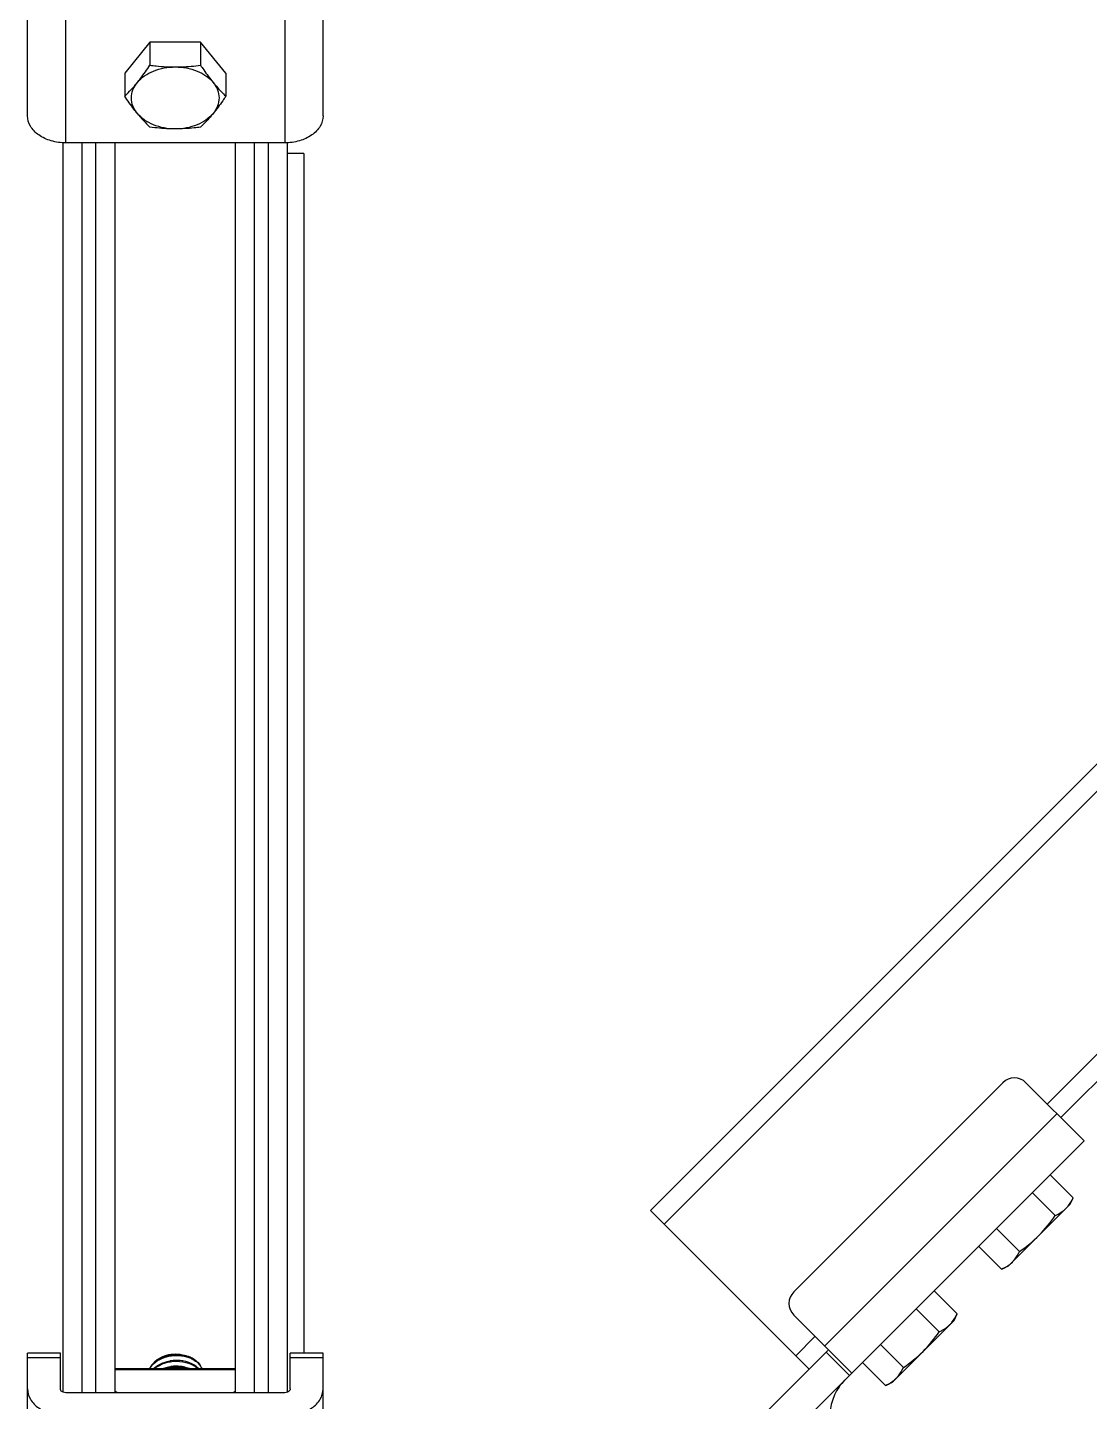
# Model space of a CAD drawing. Extents: x 1725261 to 1937680, y 860327 to 1571294.
# Drawn here: x 1850546 to 1852799, y 1212515 to 1215430 of the extents above; entities that cross this region are included whole.
import ezdxf

# ---------------------------------------------------------------- set-up
doc = ezdxf.new("R2010")
doc.units = 0
doc.header["$LTSCALE"] = 1000
doc.header["$MEASUREMENT"] = 0

msp = doc.modelspace()

# ---------------------------------------------------------------- linework, layer by layer
at = {"linetype": 'Continuous'}
for p, q in [((1855052.8, 1216104.9), (1851867.9, 1212920)), ((1855081.5, 1216076.1), (1851896.7, 1212891.3)), ((1850545.7, 1215242.4), (1850545.7, 1215811.2)), ((1851172.9, 1215242.4), (1851172.9, 1215811.2)), ((1850627, 1215184.9), (1850627, 1215708.7)), ((1851091.6, 1215679.2), (1851091.6, 1215184.9)), ((1850805.6, 1215398.5), (1850752, 1215332.8)), ((1850805.6, 1215398.5), (1850805.6, 1215349.6)), ((1850912.9, 1215398.5), (1850805.6, 1215398.5)), ((1850912.9, 1215398.5), (1850912.9, 1215349.6)), ((1850966.6, 1215332.8), (1850912.9, 1215398.5)), ((1850752, 1215332.8), (1850752, 1215283.9)), ((1850966.6, 1215332.8), (1850966.6, 1215283.9)), ((1854826.9, 1215263), (1852709.8, 1213145.9)), ((1854855.6, 1215234.2), (1852738.6, 1213117.2)), ((1850621.2, 1212534.7), (1850621.2, 1215184.9)), ((1851091.6, 1215184.9), (1850627, 1215184.9)), ((1850661.8, 1212533.5), (1850661.8, 1215184.9)), ((1850690.9, 1212533.5), (1850690.9, 1215184.9)), ((1850731.5, 1212533.5), (1850731.5, 1215184.9)), ((1850987.1, 1212533.5), (1850987.1, 1215184.9)), ((1851027.7, 1212533.5), (1851027.7, 1215184.9)), ((1851056.8, 1212533.5), (1851056.8, 1215184.9)), ((1851097.4, 1212534.7), (1851097.4, 1215184.9)), ((1851132.3, 1215162.3), (1851097.4, 1215162.3)), ((1851132.3, 1215162.3), (1851132.3, 1212617.6)), ((1852615.4, 1213191.1), (1852171.8, 1212747.5)), ((1852664.6, 1213191.1), (1852787.9, 1213067.9)), ((1852730.4, 1213125.4), (1852237.5, 1212632.6)), ((1852295, 1212575.1), (1852787.9, 1213067.9)), ((1852715.9, 1212995.9), (1852764.7, 1212947)), ((1852677.9, 1212958), (1852726.8, 1212909.1)), ((1852626.9, 1212801.8), (1852758.3, 1212933.2)), ((1852758.3, 1212933.2), (1852764.7, 1212947)), ((1852204.7, 1212583.3), (1851867.9, 1212920)), ((1852602.1, 1212882.1), (1852650.9, 1212833.2)), ((1852564.1, 1212844.2), (1852613, 1212795.3)), ((1852626.9, 1212801.8), (1852613, 1212795.3)), ((1852469.5, 1212749.5), (1852518.3, 1212700.6)), ((1852294.6, 1212575.5), (1852171.8, 1212698.3)), ((1852431.5, 1212711.6), (1852480.4, 1212662.7)), ((1852511.9, 1212686.8), (1852518.3, 1212700.6)), ((1852380.5, 1212555.3), (1852511.9, 1212686.8)), ((1852217, 1212653.1), (1852175.9, 1212612)), ((1852355.7, 1212635.7), (1852404.5, 1212586.8)), ((1850545.7, 1212048.9), (1850545.7, 1212617.6)), ((1850615.4, 1212617.6), (1850545.7, 1212617.6)), ((1850615.4, 1212607.4), (1850545.7, 1212607.4)), ((1850615.4, 1212541.7), (1850615.4, 1212617.6)), ((1851103.2, 1212541.7), (1851103.2, 1212617.6)), ((1851172.9, 1212617.6), (1851103.2, 1212617.6)), ((1851172.9, 1212607.4), (1851103.2, 1212607.4)), ((1851172.9, 1212048.9), (1851172.9, 1212617.6)), ((1852073.9, 1212452.4), (1852244.3, 1212622.9)), ((1852240.9, 1212619.5), (1852290.2, 1212570.2)), ((1850731.5, 1212584.5), (1850987.1, 1212584.5)), ((1850731.5, 1212582.8), (1850987.1, 1212582.8)), ((1852317.7, 1212597.7), (1852366.6, 1212548.9)), ((1852123.1, 1212403.2), (1852293.6, 1212573.6)), ((1852380.5, 1212555.3), (1852366.6, 1212548.9)), ((1851091.6, 1212533.5), (1850627, 1212533.5)), ((1850733.6, 1212535), (1850735, 1212533.5)), ((1850983.6, 1212533.5), (1850985, 1212535))]:
    msp.add_line(p, q, dxfattribs=at)
for centre, radius, start, end in [((1850519.4, 1215524.9), 334.9, 313.9914, 320.7735), ((1851038.2, 1215459.2), 334.9, 219.2265, 226.0086), ((1852640, 1213166.4), 34.8, 45, 135), ((1852196.5, 1212722.9), 34.8, 135, 225), ((1850864.5, 1212545), 68.9, 69.4703, 74.8773), ((1850865.4, 1212546), 66.1, 69.6939, 69.8962), ((1850866.4, 1212548.5), 63.5, 65.0364, 69.7243), ((1850861.8, 1212535), 67.1, 100.3047, 102.2499), ((1850861.9, 1212522.2), 67.6, 99.5601, 100.813), ((1850878.9, 1212556.7), 40.6, 43.29, 44.8708)]:
    msp.add_arc(centre, radius, start, end, dxfattribs=at)
for points, knots in [([(1850778.8, 1215313.1), (1850781.1, 1215315.9), (1850790.5, 1215327.7), (1850799.2, 1215340.1), (1850805.6, 1215349.6)], [0, 0, 0, 0, 0.239452, 1, 1, 1, 1]), ([(1850778.8, 1215313.1), (1850787.6, 1215323.8), (1850813.6, 1215340.8), (1850843.5, 1215345.9), (1850859.3, 1215345.9)], [0, 0, 0, 0, 0.468341, 1, 1, 1, 1]), ([(1850805.6, 1215349.6), (1850810.1, 1215349.1), (1850827.9, 1215347), (1850845.8, 1215345.9), (1850859.3, 1215345.9)], [0, 0, 0, 0, 0.249182, 1, 1, 1, 1]), ([(1850859.3, 1215345.9), (1850863.8, 1215345.9), (1850881.7, 1215346.3), (1850899.6, 1215347.9), (1850912.9, 1215349.6)], [0, 0, 0, 0, 0.250767, 1, 1, 1, 1]), ([(1850859.3, 1215345.9), (1850875.1, 1215345.9), (1850905, 1215340.8), (1850931, 1215323.8), (1850939.8, 1215313.1)], [0, 0, 0, 0, 0.531659, 1, 1, 1, 1]), ([(1850912.9, 1215349.6), (1850915.1, 1215346.4), (1850923.7, 1215333.9), (1850932.7, 1215321.7), (1850939.8, 1215313.1)], [0, 0, 0, 0, 0.259411, 1, 1, 1, 1]), ([(1850778.8, 1215247.4), (1850774.9, 1215252.1), (1850768.7, 1215262.5), (1850765.2, 1215280.2), (1850768.7, 1215298), (1850774.9, 1215308.3), (1850778.8, 1215313.1)], [0, 0, 0, 0, 0.257487, 0.5, 0.742513, 1, 1, 1, 1]), ([(1850939.8, 1215313.1), (1850942, 1215310.4), (1850950.5, 1215300.3), (1850959.6, 1215290.7), (1850966.6, 1215283.9)], [0, 0, 0, 0, 0.264209, 1, 1, 1, 1]), ([(1850939.8, 1215313.1), (1850943.6, 1215308.3), (1850949.9, 1215298), (1850953.3, 1215280.2), (1850949.9, 1215262.5), (1850943.6, 1215252.1), (1850939.8, 1215247.4)], [0, 0, 0, 0, 0.257487, 0.5, 0.742513, 1, 1, 1, 1]), ([(1850778.8, 1215247.4), (1850776.5, 1215250.2), (1850767.1, 1215262), (1850758.4, 1215274.4), (1850752, 1215283.9)], [0, 0, 0, 0, 0.239452, 1, 1, 1, 1]), ([(1850966.6, 1215283.9), (1850964.4, 1215280.7), (1850955.9, 1215268.2), (1850946.8, 1215256), (1850939.8, 1215247.4)], [0, 0, 0, 0, 0.259411, 1, 1, 1, 1]), ([(1850627, 1215184.9), (1850616.5, 1215184.9), (1850596.2, 1215187.7), (1850569.6, 1215199.7), (1850550.6, 1215218.5), (1850545.7, 1215234.8), (1850545.7, 1215242.4)], [0, 0, 0, 0, 0.287977, 0.555343, 0.790527, 1, 1, 1, 1]), ([(1850859.3, 1215214.5), (1850843.5, 1215214.5), (1850813.6, 1215219.6), (1850787.6, 1215236.6), (1850778.8, 1215247.4)], [0, 0, 0, 0, 0.531659, 1, 1, 1, 1]), ([(1850939.8, 1215247.4), (1850931, 1215236.6), (1850905, 1215219.6), (1850875.1, 1215214.5), (1850859.3, 1215214.5)], [0, 0, 0, 0, 0.468341, 1, 1, 1, 1]), ([(1850939.8, 1215247.4), (1850937.6, 1215244.7), (1850929.1, 1215234.6), (1850919.9, 1215225), (1850912.9, 1215218.2)], [0, 0, 0, 0, 0.264209, 1, 1, 1, 1]), ([(1851172.9, 1215242.4), (1851172.9, 1215234.8), (1851168, 1215218.5), (1851149, 1215199.7), (1851122.4, 1215187.7), (1851102.1, 1215184.9), (1851091.6, 1215184.9)], [0, 0, 0, 0, 0.209473, 0.444657, 0.712023, 1, 1, 1, 1]), ([(1850859.3, 1215214.5), (1850854.8, 1215214.5), (1850836.9, 1215214.8), (1850819, 1215216.5), (1850805.6, 1215218.2)], [0, 0, 0, 0, 0.250767, 1, 1, 1, 1]), ([(1850912.9, 1215218.2), (1850908.5, 1215217.6), (1850890.7, 1215215.6), (1850872.8, 1215214.5), (1850859.3, 1215214.5)], [0, 0, 0, 0, 0.249182, 1, 1, 1, 1]), ([(1852749.5, 1212924.4), (1852751.1, 1212926), (1852757.2, 1212932.8), (1852761.8, 1212940.8), (1852764.7, 1212947)], [0, 0, 0, 0, 0.246322, 1, 1, 1, 1]), ([(1852726.8, 1212909.1), (1852728.9, 1212910.1), (1852737.1, 1212914.2), (1852744.7, 1212919.6), (1852749.5, 1212924.4)], [0, 0, 0, 0, 0.255699, 1, 1, 1, 1]), ([(1852635.7, 1212810.6), (1852637.3, 1212812.2), (1852643.4, 1212819), (1852648, 1212827), (1852650.9, 1212833.2)], [0, 0, 0, 0, 0.246322, 1, 1, 1, 1]), ([(1852613, 1212795.3), (1852614.2, 1212795.8), (1852618.7, 1212798), (1852623.1, 1212800.6), (1852626.2, 1212802.7)], [0, 0, 0, 0, 0.253346, 1, 1, 1, 1]), ([(1852503.1, 1212678), (1852504.7, 1212679.6), (1852510.8, 1212686.4), (1852515.4, 1212694.4), (1852518.3, 1212700.6)], [0, 0, 0, 0, 0.246322, 1, 1, 1, 1]), ([(1852480.4, 1212662.7), (1852482.5, 1212663.7), (1852490.7, 1212667.8), (1852498.3, 1212673.2), (1852503.1, 1212678)], [0, 0, 0, 0, 0.255699, 1, 1, 1, 1]), ([(1850810.5, 1212591.8), (1850819.2, 1212601.9), (1850839.6, 1212611.6), (1850867.2, 1212613.4), (1850881.5, 1212610.6), (1850888.2, 1212608.1)], [0, 0, 0, 0, 0.481069, 0.745193, 1, 1, 1, 1]), ([(1850882.5, 1212611.5), (1850870.7, 1212614.7), (1850846.3, 1212615.3), (1850823.4, 1212605.4), (1850814.8, 1212597.7)], [0, 0, 0, 0, 0.51374, 1, 1, 1, 1]), ([(1850814.9, 1212597.7), (1850822.4, 1212606.4), (1850840.1, 1212614.8), (1850864.2, 1212616.3), (1850876.7, 1212613.7), (1850882.5, 1212611.5)], [0, 0, 0, 0, 0.4793, 0.744107, 1, 1, 1, 1]), ([(1850874.5, 1212613.3), (1850872.4, 1212613.7), (1850863.6, 1212614.9), (1850854.5, 1212614.3), (1850848, 1212613)], [0, 0, 0, 0, 0.246819, 1, 1, 1, 1]), ([(1850900.3, 1212603.6), (1850899.4, 1212604.2), (1850895.7, 1212606.5), (1850891.7, 1212608.3), (1850888.7, 1212609.5)], [0, 0, 0, 0, 0.242042, 1, 1, 1, 1]), ([(1850893.2, 1212606), (1850893.7, 1212605.8), (1850896, 1212604.7), (1850898.1, 1212603.5), (1850899.6, 1212602.5)], [0, 0, 0, 0, 0.254738, 1, 1, 1, 1]), ([(1850814.8, 1212597.7), (1850813.7, 1212596.8), (1850809.7, 1212592.9), (1850806.4, 1212588.2), (1850804.6, 1212584.5)], [0, 0, 0, 0, 0.260908, 1, 1, 1, 1]), ([(1850805.4, 1212584.5), (1850805.8, 1212585.1), (1850807.3, 1212587.7), (1850809.1, 1212590.1), (1850810.5, 1212591.8)], [0, 0, 0, 0, 0.244964, 1, 1, 1, 1]), ([(1850907.7, 1212585.3), (1850902.2, 1212590.8), (1850887.3, 1212599.3), (1850861.6, 1212603.2), (1850835.4, 1212598.9), (1850819.9, 1212590.2), (1850813.9, 1212584.5)], [0, 0, 0, 0, 0.229048, 0.489241, 0.755135, 1, 1, 1, 1]), ([(1850815.5, 1212584.5), (1850821.7, 1212589.8), (1850836.9, 1212597.8), (1850862.2, 1212601.6), (1850887, 1212597.7), (1850901.5, 1212589.7), (1850906.9, 1212584.5)], [0, 0, 0, 0, 0.246285, 0.511502, 0.770596, 1, 1, 1, 1]), ([(1850889.6, 1212584.5), (1850885.4, 1212586.1), (1850867.4, 1212591.1), (1850847.6, 1212589.5), (1850834.4, 1212584.6)], [0, 0, 0, 0, 0.243472, 1, 1, 1, 1]), ([(1850838.7, 1212584.5), (1850842.4, 1212585.7), (1850857.6, 1212589), (1850873.8, 1212588), (1850884.9, 1212584.6)], [0, 0, 0, 0, 0.252377, 1, 1, 1, 1]), ([(1850876.5, 1212600.5), (1850874.3, 1212601), (1850865.5, 1212602.5), (1850856.4, 1212602.2), (1850849.8, 1212601)], [0, 0, 0, 0, 0.245752, 1, 1, 1, 1]), ([(1850877, 1212588.1), (1850874.9, 1212588.6), (1850866.2, 1212590.1), (1850857.2, 1212589.9), (1850850.7, 1212588.8)], [0, 0, 0, 0, 0.245444, 1, 1, 1, 1]), ([(1850899.6, 1212602.5), (1850903.2, 1212600.2), (1850909.6, 1212595), (1850914.1, 1212588.1), (1850915.5, 1212584.5)], [0, 0, 0, 0, 0.526239, 1, 1, 1, 1]), ([(1850900.3, 1212603.6), (1850903.8, 1212601.1), (1850910.1, 1212595.5), (1850914.3, 1212588.2), (1850915.6, 1212584.5)], [0, 0, 0, 0, 0.522981, 1, 1, 1, 1]), ([(1852294.6, 1212575.5), (1852294.7, 1212575.4), (1852294.8, 1212574.6), (1852294, 1212574), (1852293.6, 1212573.6)], [0, 0, 0, 0, 0.126775, 1, 1, 1, 1]), ([(1852389.3, 1212564.1), (1852390.8, 1212565.7), (1852397, 1212572.5), (1852401.6, 1212580.6), (1852404.5, 1212586.8)], [0, 0, 0, 0, 0.246322, 1, 1, 1, 1]), ([(1852279.8, 1212559.8), (1852271, 1212551), (1852257.2, 1212530.7), (1852250.7, 1212507.4), (1852248.9, 1212496.1)], [0, 0, 0, 0, 0.522516, 1, 1, 1, 1]), ([(1852366.6, 1212548.9), (1852367.7, 1212549.4), (1852372.3, 1212551.6), (1852376.7, 1212554.2), (1852379.8, 1212556.3)], [0, 0, 0, 0, 0.253346, 1, 1, 1, 1]), ([(1850545.7, 1212541.7), (1850545.7, 1212534.1), (1850550.6, 1212517.7), (1850569.6, 1212499), (1850596.2, 1212486.9), (1850616.5, 1212484.2), (1850627, 1212484.2)], [0, 0, 0, 0, 0.209473, 0.444657, 0.712023, 1, 1, 1, 1]), ([(1850621.1, 1212534.6), (1850620.3, 1212535), (1850617.5, 1212536.4), (1850615.4, 1212539.5), (1850615.4, 1212541.7)], [0, 0, 0, 0, 0.2888, 1, 1, 1, 1]), ([(1851091.6, 1212484.2), (1851102.1, 1212484.2), (1851122.4, 1212486.9), (1851149, 1212499), (1851168, 1212517.7), (1851172.9, 1212534.1), (1851172.9, 1212541.7)], [0, 0, 0, 0, 0.287977, 0.555343, 0.790527, 1, 1, 1, 1]), ([(1851103.2, 1212541.7), (1851103.2, 1212541), (1851102.6, 1212537.8), (1851099.7, 1212535.5), (1851097.5, 1212534.6)], [0, 0, 0, 0, 0.22722, 1, 1, 1, 1])]:
    msp.add_open_spline(points, degree=3, knots=knots, dxfattribs=at)
for points in [[(1852692.6, 1212867.5), (1852705.3, 1212880.2), (1852716.6, 1212894.3), (1852726.8, 1212909.1)], [(1852650.9, 1212833.2), (1852665.7, 1212843.5), (1852679.9, 1212854.8), (1852692.6, 1212867.5)], [(1852626.2, 1212802.7), (1852629.6, 1212805.1), (1852632.8, 1212807.7), (1852635.7, 1212810.6)], [(1852446.2, 1212621.1), (1852458.9, 1212633.8), (1852470.2, 1212647.9), (1852480.4, 1212662.7)], [(1852404.5, 1212586.8), (1852419.3, 1212597), (1852433.5, 1212608.3), (1852446.2, 1212621.1)], [(1852379.8, 1212556.3), (1852383.2, 1212558.6), (1852386.4, 1212561.3), (1852389.3, 1212564.1)], [(1850627, 1212533.5), (1850625, 1212533.5), (1850622.9, 1212533.8), (1850621.1, 1212534.6)], [(1850731.5, 1212536.5), (1850732.3, 1212536.1), (1850733, 1212535.6), (1850733.6, 1212535)], [(1850985, 1212535), (1850985.6, 1212535.6), (1850986.3, 1212536.1), (1850987, 1212536.5)], [(1851097.5, 1212534.6), (1851095.6, 1212533.8), (1851093.6, 1212533.5), (1851091.6, 1212533.5)]]:
    msp.add_open_spline(points, degree=3, dxfattribs=at)

doc.saveas('drawing.dxf')
